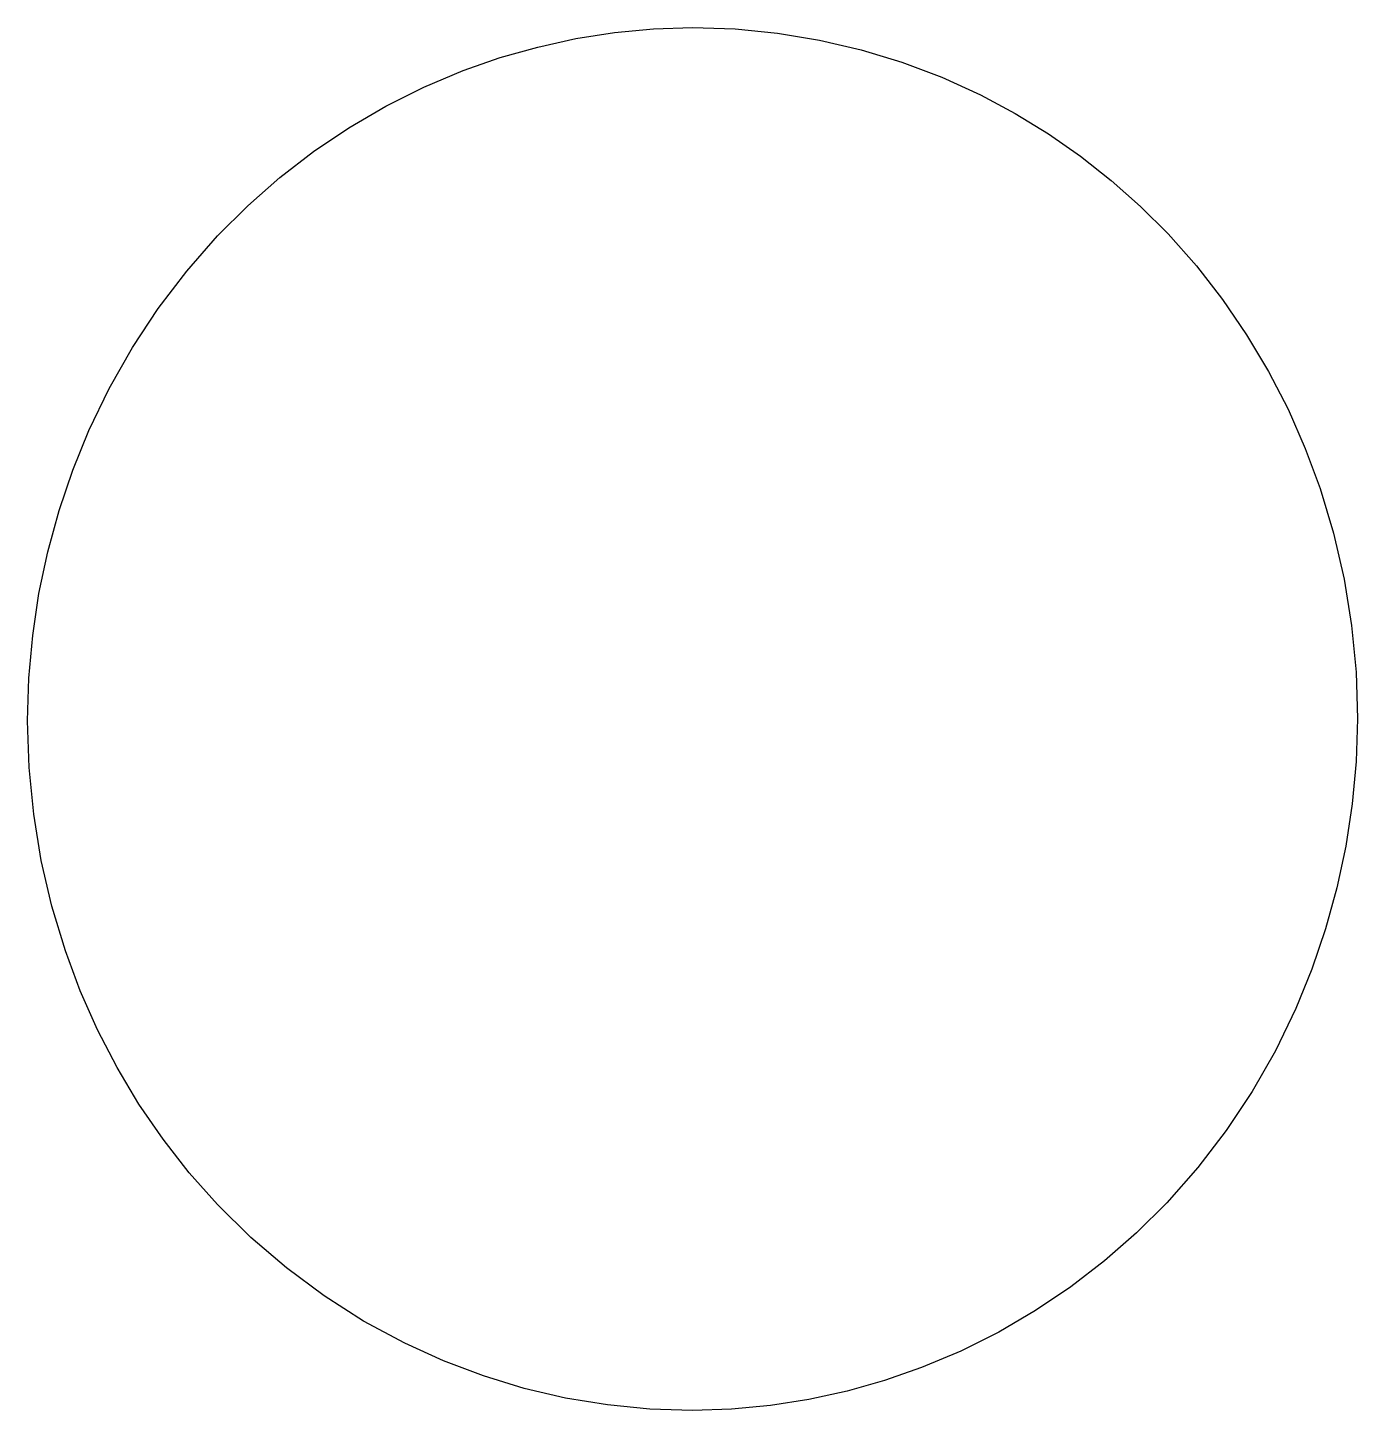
# Model space of a CAD drawing. Header units: inches. Extents: x 138.9 to 196.7, y 74.1 to 134.2.
import ezdxf

# ---------------------------------------------------------------- set-up
doc = ezdxf.new("R2010")
doc.units = ezdxf.units.IN
doc.header["$MEASUREMENT"] = 0

msp = doc.modelspace()

# ---------------------------------------------------------------- linework, layer by layer
at = {"color": 7, "linetype": 'Continuous', "flags": 128}
for points in [[(138.918, 104.1), (138.973, 105.952), (139.137, 107.798), (139.411, 109.631), (139.792, 111.445), (140.281, 113.233), (140.875, 114.988), (141.574, 116.705), (142.461, 118.54), (143.469, 120.312), (144.593, 122.013), (145.831, 123.633), (147.175, 125.166), (148.488, 126.474), (149.88, 127.698), (151.347, 128.83), (152.884, 129.866), (154.484, 130.801), (156.141, 131.63), (157.849, 132.35), (159.453, 132.909), (161.088, 133.371), (162.748, 133.735), (164.426, 133.996), (166.118, 134.155), (167.816, 134.212), (169.668, 134.155), (171.513, 133.975), (173.341, 133.674), (175.146, 133.252), (176.919, 132.712), (178.652, 132.056), (180.339, 131.288), (181.838, 130.489), (183.286, 129.601), (184.68, 128.629), (186.013, 127.576), (187.283, 126.448), (188.485, 125.247), (189.714, 123.859), (190.854, 122.398), (191.9, 120.868), (192.849, 119.277), (193.699, 117.63), (194.447, 115.934), (195.091, 114.196), (195.677, 112.243), (196.135, 110.257), (196.46, 108.244), (196.653, 106.215), (196.712, 104.177)], [(196.712, 104.177), (196.653, 102.327), (196.487, 100.484), (196.209, 98.655), (195.824, 96.845), (195.333, 95.061), (194.736, 93.309), (194.035, 91.597), (193.148, 89.765), (192.138, 87.998), (191.014, 86.301), (189.776, 84.686), (188.431, 83.158), (187.119, 81.852), (185.727, 80.633), (184.262, 79.504), (182.727, 78.471), (181.128, 77.539), (179.473, 76.712), (177.767, 75.994), (176.165, 75.437), (174.533, 74.976), (172.875, 74.614), (171.2, 74.353), (169.511, 74.195), (167.815, 74.139), (165.966, 74.195), (164.124, 74.375), (162.298, 74.674), (160.496, 75.095), (158.726, 75.633), (156.995, 76.287), (155.311, 77.053), (153.519, 78.019), (151.802, 79.112), (150.167, 80.324), (148.621, 81.648), (147.171, 83.076), (145.942, 84.46), (144.802, 85.917), (143.756, 87.443), (142.805, 89.031), (141.953, 90.674), (141.203, 92.366), (140.558, 94.1), (139.969, 96.048), (139.509, 98.031), (139.18, 100.04), (138.983, 102.065), (138.918, 104.1)]]:
    msp.add_lwpolyline(points, dxfattribs=at)

doc.saveas('drawing.dxf')
